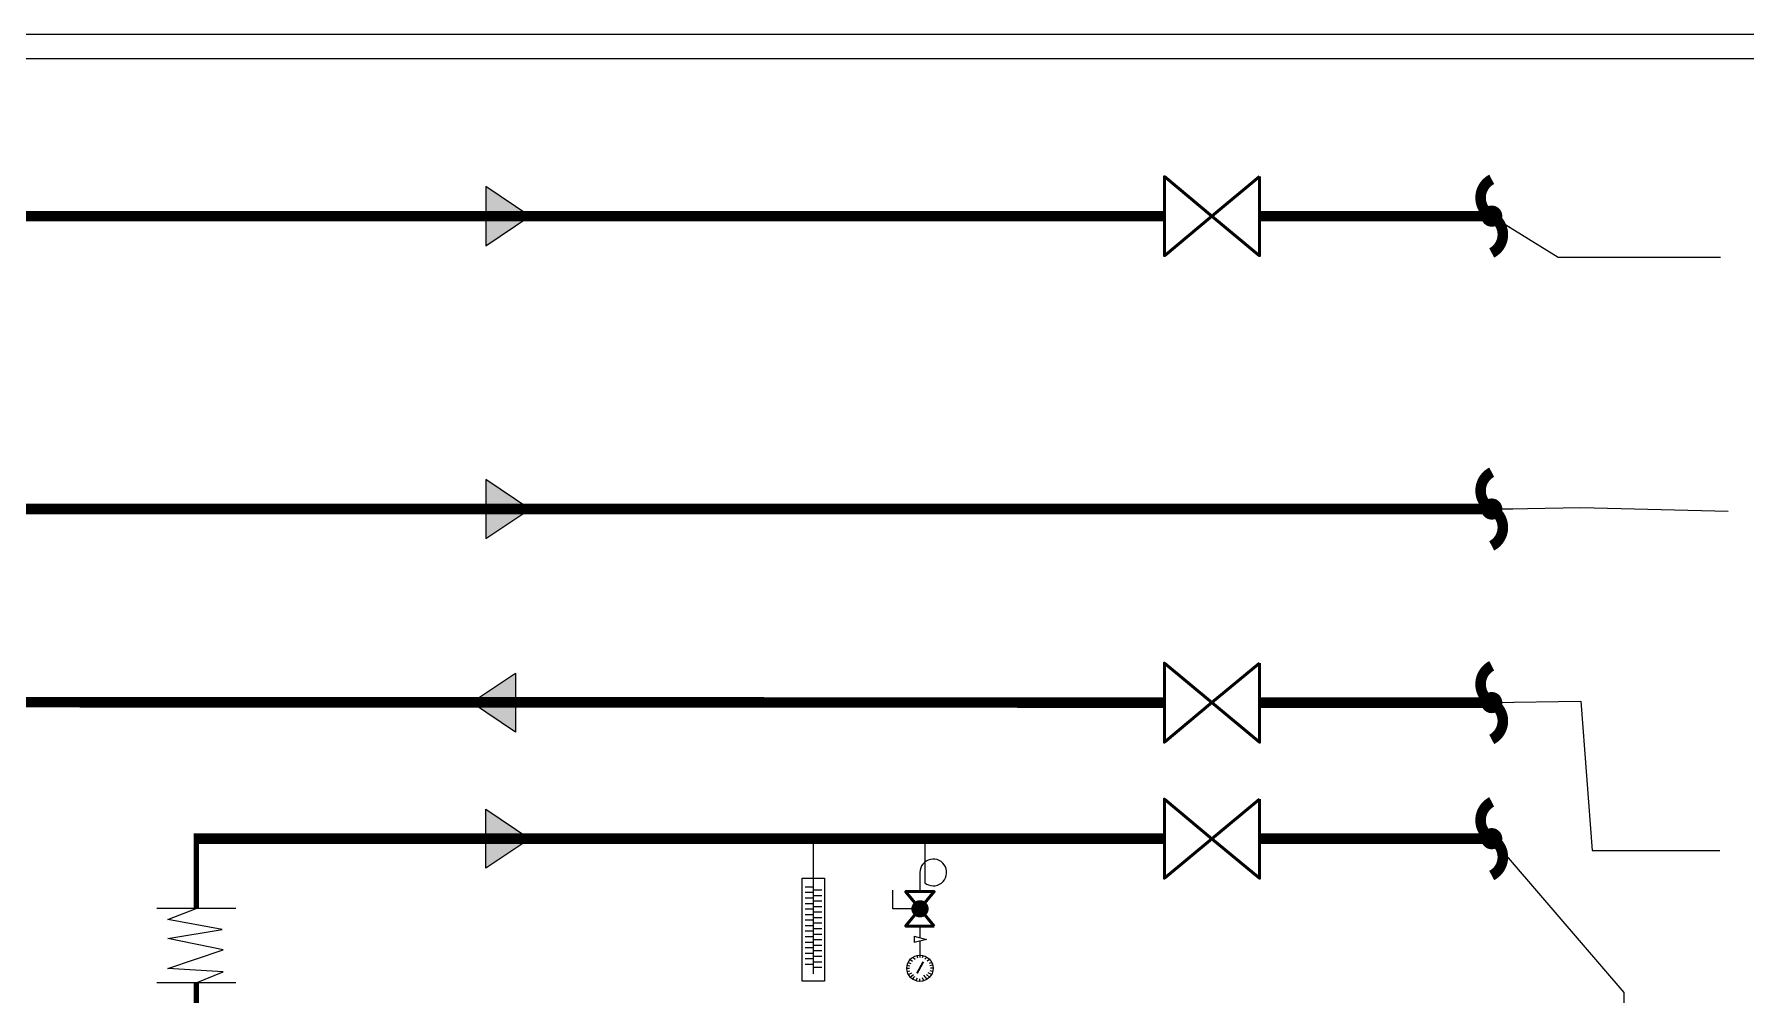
# Model space of a CAD drawing. Extents: x 1264 to 8183, y -10806 to -8316.
# Drawn here: x 4174 to 4822, y -8679 to -8316 of the extents above; entities that cross this region are included whole.
import ezdxf
from ezdxf.lldxf.tags import DXFTag

# ---------------------------------------------------------------- set-up
doc = ezdxf.new("R2010")
doc.units = 0
doc.header["$LTSCALE"] = 200
doc.header["$MEASUREMENT"] = 0
doc.linetypes.add('HIDDEN', pattern=[0.375, 0.25, -0.125])
doc.layers.get('0').update_dxf_attribs({"linetype": 'CONTINUOUS'})
doc.layers.get('Defpoints').update_dxf_attribs({"linetype": 'CONTINUOUS'})
for name, color, linetype in [('at_Entity', 3, 'CONTINUOUS'), ('CHWR', 4, 'HIDDEN'), ('CHWS', 5, 'CONTINUOUS'), ('COOLING WATER RETURN', 88, 'CONTINUOUS'), ('Equipments', 1, 'CONTINUOUS'), ('M-NOTES', 3, 'CONTINUOUS'), ('Smc_Units', 1, 'CONTINUOUS'), ('TEXT 23233', 181, 'CONTINUOUS'), ('VALVE-', 1, 'CONTINUOUS')]:
    doc.layers.add(name, color=color, linetype=linetype)
doc.styles.add('2nd Floor ELEC$0$SMC_DIMMING', font='simplex.shx', dxfattribs={"width": 0.8})
tags = doc.linetypes.add('CHLLID_WATER_RETURN', pattern='A,30.7,-5.08,["CHWR",Standard,S=2.54,R=0,X=-2.54,Y=-1.27],-10.46', length=46.24).pattern_tags.tags
tags[6] = DXFTag(74, 10)
tags = doc.linetypes.add('CHLLID_WATER_SUPPLY', pattern='A,30.7,-5.08,["CHWS",Standard,S=2.54,R=0,X=-2.54,Y=-1.27],-10.46', length=46.24).pattern_tags.tags
tags[6] = DXFTag(74, 10)
tags = doc.linetypes.add('COOL_WATER_RETURN', pattern='A,30.7,-5.08,["CWR",Standard,S=2.54,R=0,X=-2.54,Y=-1.27],-6.35', length=42.13).pattern_tags.tags
tags[6] = DXFTag(74, 10)
tags = doc.linetypes.add('COOL_WATER_SUPPLY', pattern='A,30.7,-5.08,["CWS",Standard,S=2.54,R=0,X=-2.54,Y=-1.27],-6.35', length=42.13).pattern_tags.tags
tags[6] = DXFTag(74, 10)
doc.dimstyles.new('2nd Floor ELEC$0$SMC_DOT_1-8', dxfattribs={"dimscale": 4, "dimtxt": 2, "dimasz": 0.66, "dimexe": 1.8, "dimexo": 0.625, "dimgap": 0.9, "dimtad": 0, "dimtih": 1, "dimtoh": 1, "dimdec": 0, "dimzin": 0, "dimdsep": 46, "dimlunit": 3, "dimtxsty": '2nd Floor ELEC$0$SMC_DIMMING', "dimcen": 0.09, "dimclrd": 34, "dimclre": 34, "dimclrt": 123, "dimadec": 0, "dimazin": 0, "dimtfac": 1, "dimtdec": 0, "dimtofl": 0, "dimtmove": 0, "dimatfit": 3, "dimldrblk": '2nd Floor ELEC$0$SMC_DOT', "dimfxl": 1, "dimtolj": 1, "dimtzin": 0, "dimarcsym": 0})

# ---------------------------------------------------------------- blocks, each defined once
blk = doc.blocks.new('IV')
at = {"lineweight": 50}
for points in [[(-1.231, -1.024), (0, 0), (-1.231, 1.024)], [(0, 0), (1.231, 1.024), (1.231, -1.024)]]:
    blk.add_lwpolyline(points, close=True, dxfattribs=at)
blk = doc.blocks.new('flexible')
at = {"layer": 'Smc_Units', "lineweight": -3}
for p, q in [((0, 32), (0, -32)), ((60.4, 32), (60.4, -32)), ((17.2, 21.1), (9.1, -23.1)), ((24.4, -23.1), (17.2, 21.1)), ((33.5, 21.9), (24.4, -23.1)), ((48.8, -23.1), (33.5, 21.9)), ((51.4, 21.9), (48.8, -23.1)), ((60.4, 0), (51.4, 21.9)), ((9.1, -23.1), (0, 0))]:
    blk.add_line(p, q, dxfattribs=at)
blk = doc.blocks.new('A$C60FB6271')
at = {"linetype": 'ByBlock', "lineweight": 20}
for p, q in [((0, 4.351), (-0.285, 4.351)), ((0, 4.164), (-0.285, 4.164)), ((0, 4.257), (0.285, 4.257)), ((0, 4.07), (0.285, 4.07)), ((0, 3.977), (-0.285, 3.977)), ((0, 3.79), (-0.285, 3.79)), ((0, 3.603), (-0.285, 3.603)), ((0, 3.883), (0.285, 3.883)), ((0, 3.696), (0.285, 3.696)), ((0, 3.509), (0.285, 3.509)), ((0, 3.416), (-0.285, 3.416)), ((0, 3.229), (-0.285, 3.229)), ((0, 3.042), (-0.285, 3.042)), ((0, 3.322), (0.285, 3.322)), ((0, 3.135), (0.285, 3.135)), ((0, 2.948), (0.285, 2.948)), ((0, 2.854), (-0.285, 2.854)), ((0, 2.667), (-0.285, 2.667)), ((0, 2.48), (-0.285, 2.48)), ((0, 2.761), (0.285, 2.761)), ((0, 2.574), (0.285, 2.574)), ((0, 2.387), (0.285, 2.387)), ((0, 2.293), (-0.285, 2.293)), ((0, 2.106), (-0.285, 2.106)), ((0, 1.919), (-0.285, 1.919)), ((0, 2.2), (0.285, 2.2)), ((0, 2.013), (0.285, 2.013)), ((0, 1.826), (0.285, 1.826)), ((0, 1.732), (-0.285, 1.732)), ((0, 1.639), (0.285, 1.639))]:
    blk.add_line(p, q, dxfattribs=at)
at = {"layer": 'VALVE-', "lineweight": 20}
blk.add_line((0, 4.575), (0, 0), dxfattribs=at)
blk.add_lwpolyline([(-0.377, 4.825), (0.377, 4.825), (0.377, 1.332), (-0.377, 1.332)], close=True, dxfattribs=at)
blk = doc.blocks.new('2nd Floor ELEC$0$SMC_DOT')
at = {"color": 0, "linetype": 'ByBlock', "lineweight": -2}
blk.add_line((-0.5, 0), (-1, 0), dxfattribs=at)
at = {"color": 0, "linetype": 'ByBlock', "const_width": 0.5}
blk.add_lwpolyline([(-0.25, 0, 1), (0.25, 0, 1)], format="xyb", close=True, dxfattribs=at)
blk = doc.blocks.new('A$C5ECF5758')
at = {"linetype": 'HIDDEN', "const_width": 121}
blk.add_lwpolyline([(60, 1, 1), (-61, 1, 1)], format="xyb", close=True, dxfattribs=at)
at = {"xscale": 195.7425836036719, "yscale": 195.7425836036719, "zscale": 195.7425836036719, "rotation": 180}
blk.add_blockref('IV', (0, 0), dxfattribs=at)
blk = doc.blocks.new('A$C59DE5756')
at = {"layer": 'VALVE-'}
for p, q in [((-0.57, 4.12), (-0.3, 3.81)), ((-0.31, 4.25), (-0.2, 4.03)), ((0, 4.29), (0, 4.1)), ((0, 4.29), (0, 4.1)), ((0.31, 4.25), (0.2, 4.03)), ((0.57, 4.12), (0.4, 3.92)), ((-1.02, 3.28), (-0.82, 3.28)), ((-0.99, 3.04), (-0.78, 3.09)), ((-0.98, 3.54), (-0.79, 3.49)), ((-0.91, 2.83), (-0.72, 2.92)), ((-0.89, 3.77), (-0.64, 3.65)), ((-0.75, 3.97), (-0.51, 3.77)), ((-0.75, 2.59), (-0.57, 2.74)), ((0.75, 3.97), (0.51, 3.77)), ((0.75, 2.59), (0.57, 2.74)), ((0.89, 3.77), (0.64, 3.65)), ((0.91, 2.83), (0.72, 2.92)), ((0.99, 3.04), (0.78, 3.09)), ((0.98, 3.54), (0.79, 3.49)), ((1.02, 3.28), (0.82, 3.28)), ((-0.54, 2.41), (-0.37, 2.57)), ((-0.25, 2.29), (-0.18, 2.46)), ((0, 2.26), (0, 2.45)), ((0, 2.26), (0, 2.45)), ((0, 1.18), (0, 2.26)), ((0.25, 2.29), (0.18, 2.46)), ((0.54, 2.41), (0.37, 2.57)), ((-0.5, 1.04), (0.44, 1.28)), ((0.44, 0.79), (-0.5, 1.04)), ((0, 0), (0, 0.9)), ((0.44, 0.79), (0.44, 1.28))]:
    blk.add_line(p, q, dxfattribs=at)
at = {"layer": 'VALVE-', "const_width": 0.154}
blk.add_lwpolyline([(0.23, 3.68), (-0.26, 2.78)], dxfattribs=at)
at = {"layer": 'VALVE-'}
blk.add_circle((0, 3.28), 1.02, dxfattribs=at)

msp = doc.modelspace()

# ---------------------------------------------------------------- hatches: boundary and pattern name
at = {"layer": 'M-NOTES', "lineweight": -3, "ltscale": 0.1}
h = msp.add_hatch(color=256, dxfattribs=at)
h.dxf.hatch_style = 1
h.paths.add_polyline_path([(4345.14, -8373.4), (4345.14, -8395.75), (4361.81, -8384.58)])
h = msp.add_hatch(color=256, dxfattribs=at)
h.dxf.hatch_style = 1
h.paths.add_polyline_path([(4345.14, -8484.17), (4345.14, -8506.52), (4361.81, -8495.35)])
h = msp.add_hatch(color=256, dxfattribs=at)
h.dxf.hatch_style = 1
h.paths.add_polyline_path([(4356.43, -8557.36), (4356.43, -8579.72), (4339.76, -8568.54)])
h = msp.add_hatch(color=256, dxfattribs=at)
h.dxf.hatch_style = 1
h.paths.add_polyline_path([(4345.14, -8631.19), (4345.14, -8608.84), (4361.81, -8620.02)])

# ---------------------------------------------------------------- linework, layer by layer
at = {"layer": 'at_Entity', "color": 3, "linetype": 'ByBlock', "lineweight": -3, "const_width": 4}
msp.add_lwpolyline([(4725.6, -8606.09, 0.604684), (4725.6, -8620.02, -0.604684), (4725.6, -8633.94)], format="xyb", dxfattribs=at)
at = {"layer": 'at_Entity', "linetype": 'COOL_WATER_RETURN', "lineweight": -3}
msp.add_lwpolyline([(4235.64, -8646.38, 2, 2, 0), (4235.64, -8620.02, 4, 4, 0), (4601.81, -8620.02, 0, 0, 0)], format="xyseb", dxfattribs=at)
at = {"layer": 'at_Entity', "linetype": 'COOL_WATER_RETURN', "lineweight": -3, "ltscale": 0.03, "const_width": 4}
msp.add_lwpolyline([(4637.79, -8620.02), (4725.6, -8620.02)], dxfattribs=at)
at = {"layer": 'at_Entity', "color": 3, "linetype": 'ByBlock', "lineweight": -3, "const_width": 2}
msp.add_lwpolyline([(4235.64, -8691.65), (4235.64, -8674.6)], dxfattribs=at)
at = {"layer": 'CHWR', "linetype": 'CHLLID_WATER_RETURN', "lineweight": -3, "ltscale": 0.03, "const_width": 4}
msp.add_lwpolyline([(4725.6, -8398.5, 0.604684), (4725.6, -8384.58, -0.604684), (4725.6, -8370.65)], format="xyb", dxfattribs=at)
for points in [[(1501.79, -8490.79), (1501.79, -8384.58), (4601.81, -8384.58)], [(4637.79, -8384.58), (4725.6, -8384.58)]]:
    msp.add_lwpolyline(points, dxfattribs=at)
at = {"layer": 'CHWS', "linetype": 'CHLLID_WATER_SUPPLY', "lineweight": -3, "ltscale": 0.03, "const_width": 4}
msp.add_lwpolyline([(4725.6, -8509.27, 0.604684), (4725.6, -8495.35, -0.604684), (4725.6, -8481.42)], format="xyb", dxfattribs=at)
msp.add_lwpolyline([(4725.6, -8495.35), (3898.36, -8495.35)], dxfattribs=at)
at = {"layer": 'COOLING WATER RETURN', "linetype": 'COOL_WATER_SUPPLY', "lineweight": -3, "ltscale": 0.03, "const_width": 4}
msp.add_lwpolyline([(4725.6, -8582.47, 0.604684), (4725.6, -8568.55, -0.604684), (4725.6, -8554.63)], format="xyb", dxfattribs=at)
at = {"layer": 'COOLING WATER RETURN', "linetype": 'COOL_WATER_SUPPLY', "lineweight": -3, "ltscale": 0.03}
msp.add_lwpolyline([(3997.98, -8760.81, 4, 4, 0), (3926.71, -8760.81, 4, 4, 0), (3926.71, -8568.31, 4, 4, 0), (4601.81, -8568.55, 0, 0, 0)], format="xyseb", dxfattribs=at)
at = {"layer": 'COOLING WATER RETURN', "linetype": 'COOL_WATER_SUPPLY', "lineweight": -3, "ltscale": 0.03, "const_width": 4}
msp.add_lwpolyline([(4637.79, -8568.55), (4727.26, -8568.55)], dxfattribs=at)
at = {"layer": 'Defpoints', "lineweight": -3}
for points in [[(1263.8, -8315.78), (5297.7, -8315.78), (5297.7, -10591.25), (1263.8, -10591.25)], [(5287.08, -8325.04), (1271.18, -8325.04), (1271.18, -10579.53), (5287.08, -10579.53)]]:
    msp.add_lwpolyline(points, close=True, dxfattribs=at)
at = {"layer": 'Equipments', "color": 1, "lineweight": -3, "ltscale": 20}
msp.add_lwpolyline([(4511.16, -8620.02), (4511.16, -8636.66, 4.500426), (4509.35, -8632.78), (4509.35, -8640.04)], format="xyb", dxfattribs=at)
msp.add_lwpolyline([(4509.38, -8646.57), (4499.07, -8646.57), (4499.07, -8639.53)], dxfattribs=at)
at = {"layer": 'M-NOTES', "lineweight": -3}
for points in [[(4345.14, -8373.4), (4345.14, -8395.75), (4361.81, -8384.58)], [(4345.14, -8484.17), (4345.14, -8506.52), (4361.81, -8495.35)], [(4356.43, -8557.36), (4356.43, -8579.72), (4339.76, -8568.54)], [(4345.14, -8631.19), (4345.14, -8608.84), (4361.81, -8620.02)]]:
    msp.add_lwpolyline(points, close=True, dxfattribs=at)
at = {"layer": 'TEXT 23233', "color": 34, "lineweight": -3}
msp.add_lwpolyline([(4763.64, -8624.45), (4811.84, -8624.45)], dxfattribs=at)

# ---------------------------------------------------------------- block references
at = {"layer": 'CHWS', "linetype": 'CHLLID_WATER_SUPPLY', "lineweight": -3, "ltscale": 0.03, "xscale": 0.4670622039532719, "yscale": 0.4670622039532719, "zscale": 0.4670622039532719, "rotation": 270}
msp.add_blockref('flexible', (4235.64, -8646.38), dxfattribs=at)
at = {"layer": 'Equipments', "color": 1, "lineweight": -3, "ltscale": 20}
for name, p, xscale, yscale, zscale, rotation in [('IV', (4619.8, -8384.58), 14.61544624240751, 14.61544624240751, 14.61544624240751, 179.9999999999999), ('IV', (4619.8, -8568.55), 14.61544624240751, 14.61544624240751, 14.61544624240751, 180), ('IV', (4619.8, -8620.02), 14.61544624240751, 14.61544624240751, 14.61544624240751, 180), ('A$C60FB6271', (4469.08, -8620.02), 11.17061085093327, 11.17061085093327, 11.17061085093327, 180), ('A$C5ECF5758', (4509.35, -8646.55), 0.02701894970487829, 0.02701894970487829, 0.02701894970487829, 270), ('A$C59DE5756', (4509.35, -8653.06), 4.863410946878092, 4.863410946878092, 4.863410946878092, 180)]:
    msp.add_blockref(name, p, dxfattribs=dict(at, xscale=xscale, yscale=yscale, zscale=zscale, rotation=rotation))

# ---------------------------------------------------------------- leaders
at = {"layer": 'TEXT 23233', "lineweight": -3}
for points in [[(4725.6, -8384.58), (4750.78, -8400.07), (4812.18, -8400.07)], [(4725.6, -8495.35), (4759.31, -8494.75), (4814.99, -8496.15)], [(4725.6, -8568.55), (4759.31, -8567.95), (4763.64, -8624.45)], [(4725.6, -8620.02), (4775.53, -8678.25), (4774.89, -8779.51)]]:
    msp.add_leader(points, dimstyle='2nd Floor ELEC$0$SMC_DOT_1-8', override={"dimasz": 2}, dxfattribs=at)

doc.saveas('drawing.dxf')
